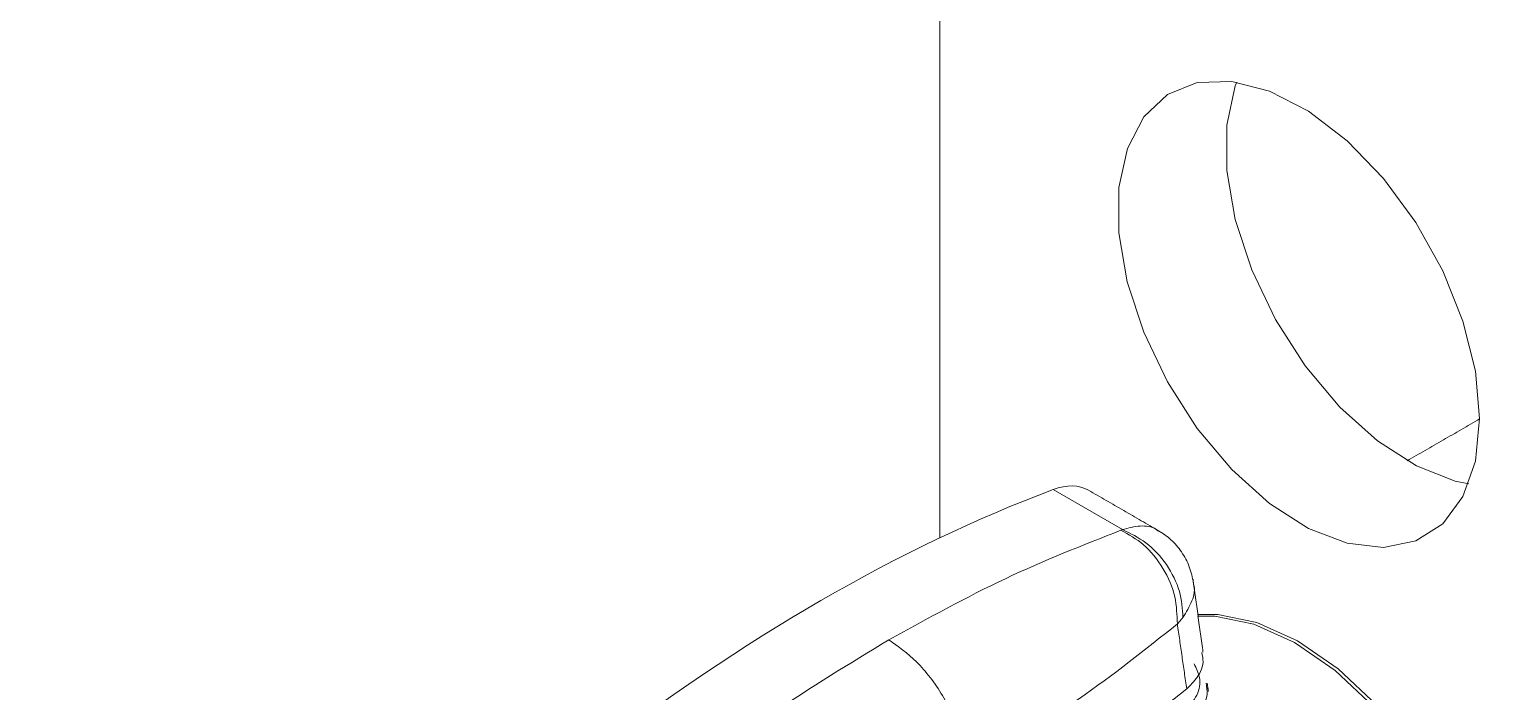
# Model space of a CAD drawing. Extents: x 12.1 to 108.7, y 1 to 80.4.
# Drawn here: x 20.761 to 22.573, y 65.908 to 66.723 of the extents above; entities that cross this region are included whole.
import ezdxf

# ---------------------------------------------------------------- set-up
doc = ezdxf.new("R2010")
doc.units = 0
doc.header["$MEASUREMENT"] = 0
doc.linetypes.add('SLD-Solid', pattern=[0])
doc.layers.add('OBJECT', color=7, linetype='CONTINUOUS')

msp = doc.modelspace()

# ---------------------------------------------------------------- linework, layer by layer
at = {"layer": 'OBJECT', "linetype": 'SLD-Solid', "lineweight": 15}
for p, q in [((21.8826, 66.0971), (21.8832, 70.2546)), ((22.1074, 66.1072), (22.0221, 66.1564))]:
    msp.add_line(p, q, dxfattribs=at)
at = {"layer": 'OBJECT', "linetype": 'SLD-Solid', "lineweight": 15, "flags": 128}
for points in [[(22.5474, 66.2439), (22.5422, 66.3022), (22.5268, 66.3638), (22.502, 66.4257), (22.4689, 66.4853), (22.429, 66.5395), (22.3843, 66.5859), (22.3367, 66.6224), (22.2886, 66.6471), (22.2422, 66.659), (22.1997, 66.6576), (22.163, 66.6428), (22.1338, 66.6153), (22.1136, 66.5765), (22.1032, 66.5282), (22.1032, 66.4726), (22.1135, 66.4123), (22.1338, 66.3501), (22.1629, 66.289), (22.1996, 66.2318), (22.2422, 66.1812), (22.2886, 66.1395), (22.3367, 66.1087), (22.3842, 66.0903), (22.4289, 66.085), (22.4688, 66.0932), (22.5019, 66.1145), (22.5268, 66.1478), (22.5422, 66.1916), (22.5474, 66.2439)], [(22.5339, 66.1635), (22.5171, 66.167), (22.4696, 66.1855), (22.4215, 66.2163), (22.3751, 66.2579), (22.3325, 66.3086), (22.2958, 66.3658), (22.2667, 66.4269), (22.2465, 66.489), (22.2361, 66.5493), (22.2361, 66.6049), (22.2465, 66.6533), (22.2483, 66.6582)], [(22.5659, 65.4722), (22.5732, 65.5255), (22.5703, 65.5853), (22.5574, 65.6489), (22.5349, 65.714), (22.5038, 65.7777), (22.4654, 65.8374), (22.4212, 65.8908), (22.373, 65.9357), (22.3229, 65.9701), (22.2728, 65.9928), (22.2249, 66.0027), (22.2, 66.0025)], [(22.5624, 65.4702), (22.5697, 65.5235), (22.5668, 65.5832), (22.5538, 65.6469), (22.5314, 65.7119), (22.5003, 65.7756), (22.4618, 65.8354), (22.4176, 65.8888), (22.3695, 65.9336), (22.3194, 65.9681), (22.2693, 65.9907), (22.2213, 66.0006), (22.2001, 66.0007)]]:
    msp.add_lwpolyline(points, dxfattribs=at)
at = {"layer": 'OBJECT', "linetype": 'SLD-Solid', "lineweight": 15}
for centre, major_axis, ratio, start_param, end_param in [((21.6523, 64.2309), (1.2089, 1.8994), 0.546317, 0.627208, 0.990716), ((22.0028, 66.0535), (0.0641, 0.1015), 0.548826, 0.021956, 0.625519)]:
    msp.add_ellipse(centre, major_axis=major_axis, ratio=ratio, start_param=start_param, end_param=end_param, dxfattribs=at)
for points, knots in [([(20.9682, 65.5948), (20.8937, 65.6379), (20.7026, 65.7484), (20.3883, 65.914), (20.0269, 66.0923), (19.6637, 66.2584), (19.419, 66.359), (19.2979, 66.4089)], [0, 0, 0, 0, 0.138604, 0.35558, 0.57215, 0.78824, 1, 1, 1, 1]), ([(22.1057, 66.1065), (22.1152, 66.1012), (22.135, 66.0901), (22.1588, 66.0603), (22.174, 66.0252), (22.1747, 66.0022), (22.1751, 65.9911)], [0, 0, 0, 0, 0.24117, 0.5, 0.75883, 1, 1, 1, 1]), ([(22.1074, 66.1072), (22.1148, 66.1091), (22.1297, 66.1129), (22.1449, 66.111), (22.1507, 66.106), (22.1517, 66.1052)], [0, 0, 0, 0, 0.454567, 0.909134, 1, 1, 1, 1]), ([(22.1074, 66.1072), (22.1173, 66.1024), (22.138, 66.0925), (22.163, 66.065), (22.1797, 66.032), (22.1813, 66.0097), (22.182, 65.9989)], [0, 0, 0, 0, 0.241561, 0.5, 0.758439, 1, 1, 1, 1]), ([(22.195, 66.0415), (22.1936, 66.0483), (22.1908, 66.0618), (22.1809, 66.0799), (22.1681, 66.0952), (22.1573, 66.1024), (22.1521, 66.1058)], [0, 0, 0, 0, 0.258945, 0.516514, 0.765541, 1, 1, 1, 1]), ([(22.1948, 66.0414), (22.1949, 66.041), (22.1974, 66.034), (22.1943, 66.0191), (22.1861, 66.0056), (22.182, 65.9989)], [0, 0, 0, 0, 0.03142, 0.51571, 1, 1, 1, 1]), ([(22.1751, 65.9911), (22.1357, 65.9597), (22.0564, 65.8966), (21.9627, 65.8399), (21.9154, 65.8114)], [0, 0, 0, 0, 0.496376, 1, 1, 1, 1]), ([(21.8198, 65.9714), (21.8315, 65.9632), (21.8557, 65.9462), (21.8873, 65.904), (21.9097, 65.8559), (21.9136, 65.8258), (21.9154, 65.8114)], [0, 0, 0, 0, 0.240773, 0.5, 0.759227, 1, 1, 1, 1]), ([(22.1866, 65.9112), (22.19, 65.9146), (22.2003, 65.9247), (22.2086, 65.9404), (22.206, 65.952), (22.2052, 65.9559)], [0, 0, 0, 0, 0.247467, 0.747581, 1, 1, 1, 1]), ([(22.1838, 65.8839), (22.1897, 65.8903), (22.2015, 65.903), (22.2045, 65.9239), (22.1984, 65.9365), (22.1957, 65.9421)], [0, 0, 0, 0, 0.356145, 0.712376, 1, 1, 1, 1]), ([(22.2105, 65.9181), (22.2113, 65.9136), (22.2137, 65.9013), (22.2051, 65.8857), (22.1951, 65.876), (22.1921, 65.873)], [0, 0, 0, 0, 0.283127, 0.780256, 1, 1, 1, 1]), ([(21.5954, 65.57), (21.6009, 65.5721), (21.6285, 65.583), (21.7425, 65.6304), (21.8967, 65.7077), (22.0639, 65.8128), (22.1456, 65.8783), (22.1866, 65.9112)], [0, 0, 0, 0, 0.023792, 0.118973, 0.500646, 0.749188, 1, 1, 1, 1])]:
    msp.add_open_spline(points, degree=3, knots=knots, dxfattribs=at)
for points, degree in [([(22.5474, 66.2434), (22.458, 66.1918)], 1), ([(22.1523, 66.1057), (22.0657, 66.1557)], 1), ([(21.8198, 65.9714), (21.8677, 65.9978), (21.9636, 66.0507), (22.0583, 66.0879), (22.1057, 66.1065)], 3), ([(22.1057, 66.1065), (22.1074, 66.1072)], 1), ([(22.2067, 65.9562), (22.1944, 66.0462)], 1), ([(22.182, 65.9989), (22.1751, 65.9911)], 1), ([(22.1866, 65.9112), (22.1751, 65.9911)], 1), ([(21.8198, 65.9714), (21.7719, 65.9425), (21.676, 65.8846), (21.5813, 65.8125), (21.5339, 65.7765)], 3), ([(22.2133, 65.9079), (22.2119, 65.9183)], 1)]:
    msp.add_open_spline(points, degree=degree, dxfattribs=at)

doc.saveas('drawing.dxf')
